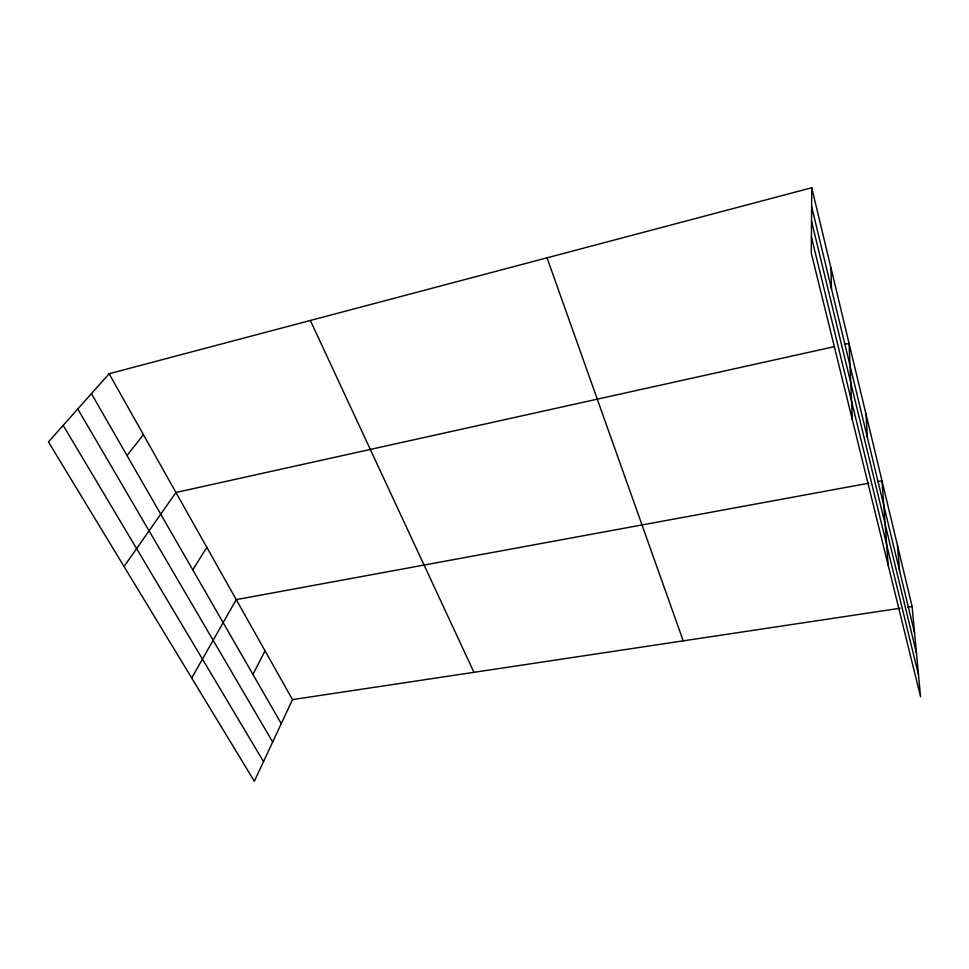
<?xml version="1.0" encoding="UTF-8"?>
<svg xmlns="http://www.w3.org/2000/svg" width="969" height="969" viewBox="0 0 969 969"><rect width="100%" height="100%" fill="white"/><g stroke="black" fill="none" stroke-linecap="round" stroke-linejoin="round"><path stroke-width="1.45" d="M811.756 187.744L811.307 253.139L920.55 696.723L912.095 606.449L811.756 187.744L109.134 373.731L48.45 441.937L254.338 781.256L292.493 699.606L109.134 373.731M252.933 674.424L265.058 650.841M191.692 678.021L236.242 599.629L868.708 483.228M192.746 569.808L206.845 547.4M124.044 566.526L175.946 492.482L834.43 346.636M127.012 455.539L143.424 434.669M844.665 344.358L849.05 343.389L852.369 419.88M877.551 481.593L881.972 480.781L888.173 565.242M292.493 699.606L900.153 608.241M907.614 607.127L912.095 606.449M63.179 425.379L263.52 761.61M77.774 408.979L272.664 742.036M91.413 393.656L281.252 723.649M310.346 320.473L473.95 672.316M547.037 257.827L683.218 640.86M811.416 237.03L918.491 674.775M811.622 206.579L914.554 632.781M811.525 221.211L916.456 653.058M897.476 545.462L899.632 570.971M866.007 414.163L867.412 437.588M831.002 268.074L831.45 288.677"/></g></svg>
